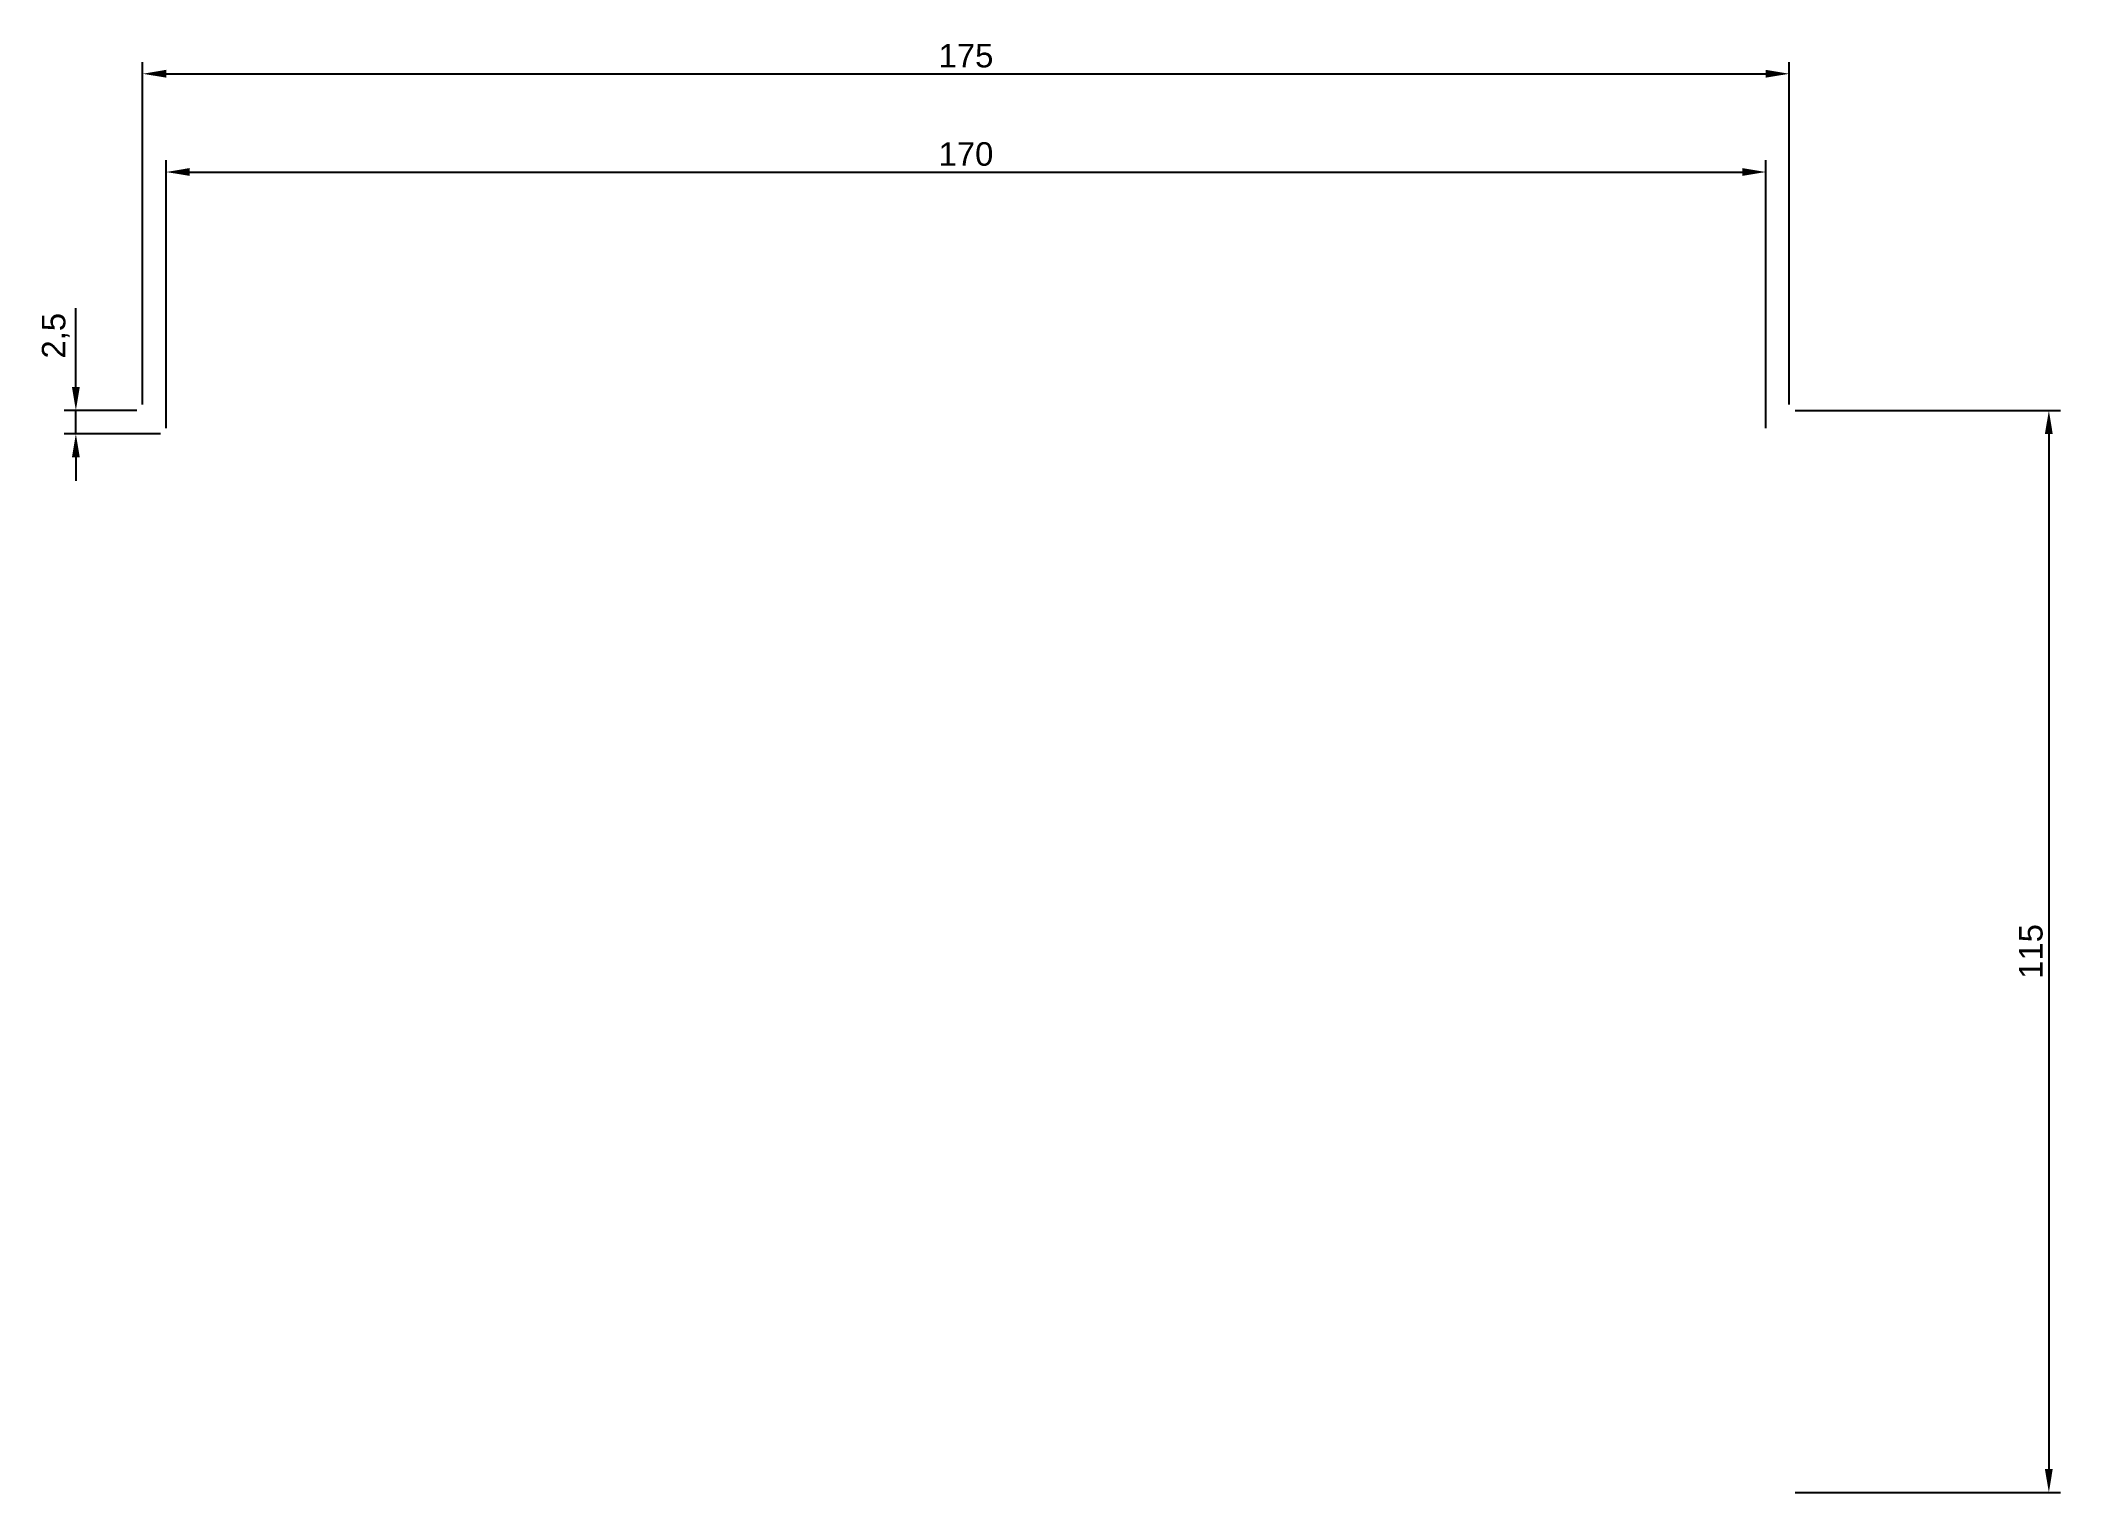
# Model space of a CAD drawing. Header units: millimetres. Extents: x -8 to 206, y 2 to 157.
import ezdxf

# ---------------------------------------------------------------- set-up
doc = ezdxf.new("R2010")
doc.units = ezdxf.units.MM
doc.styles.get("Standard").update_dxf_attribs({"font": 'arial.ttf'})
doc.dimstyles.new('ISO-25', dxfattribs={"dimtxt": 2.5, "dimasz": 2.5, "dimexe": 1.25, "dimexo": 0.625, "dimtad": 1, "dimtxsty": 'Standard', "dimcen": 2.5, "dimadec": 0, "dimazin": 0, "dimtfac": 1, "dimtmove": 0, "dimatfit": 3, "dimfxl": 1, "dimarcsym": 0})

# ---------------------------------------------------------------- blocks, each defined once
blk = doc.blocks.new('*D1')
at = {"color": 0, "lineweight": -2, "transparency": 16777216}
for p, q in [((5, 115.62), (5, 144.08)), ((175, 115.62), (175, 144.08)), ((7.5, 142.83), (172.5, 142.83))]:
    blk.add_line(p, q, dxfattribs=at)
at = {"color": 0, "transparency": 16777216}
for points in [[(7.5, 143.25), (7.5, 142.42), (5, 142.83)], [(172.5, 143.25), (172.5, 142.42), (175, 142.83)]]:
    blk.add_solid(points, dxfattribs=at)
at = {"layer": 'Defpoints', "color": 0, "transparency": 16777216}
for p in [(175, 142.83), (5, 115, 2.5), (175, 115, 2.5)]:
    blk.add_point(p, dxfattribs=at)
at = {"color": 0, "transparency": 16777216, "insert": (90, 144.73), "char_height": 2.5, "attachment_point": 5}
blk.add_mtext('170', dxfattribs=at)
blk = doc.blocks.new('*D2')
at = {"color": 0, "lineweight": -2, "transparency": 16777216}
for p, q in [((-4.6, 120), (-4.6, 128.36)), ((1.88, 117.5), (-5.85, 117.5)), ((-4.6, 115), (-4.6, 117.5)), ((4.38, 115), (-5.85, 115)), ((-4.6, 112.5), (-4.6, 110))]:
    blk.add_line(p, q, dxfattribs=at)
at = {"color": 0, "transparency": 16777216}
for points in [[(-5.02, 120), (-4.18, 120), (-4.6, 117.5)], [(-5.02, 112.5), (-4.18, 112.5), (-4.6, 115)]]:
    blk.add_solid(points, dxfattribs=at)
at = {"layer": 'Defpoints', "color": 0, "transparency": 16777216}
for p in [(-4.6, 117.5), (2.5, 117.5, 25), (5, 115, 25)]:
    blk.add_point(p, dxfattribs=at)
at = {"color": 0, "transparency": 16777216, "insert": (-6.73, 125.43), "char_height": 2.5, "attachment_point": 5, "rotation": 90}
blk.add_mtext('2,5', dxfattribs=at)
blk = doc.blocks.new('*D3')
at = {"color": 0, "lineweight": -2, "transparency": 16777216}
for p, q in [((2.5, 118.12), (2.5, 154.52)), ((5, 153.27), (175, 153.27)), ((177.5, 118.12), (177.5, 154.52))]:
    blk.add_line(p, q, dxfattribs=at)
at = {"color": 0, "transparency": 16777216}
for points in [[(5, 153.69), (5, 152.86), (2.5, 153.27)], [(175, 153.69), (175, 152.86), (177.5, 153.27)]]:
    blk.add_solid(points, dxfattribs=at)
at = {"layer": 'Defpoints', "color": 0, "transparency": 16777216}
for p in [(177.5, 153.27), (2.5, 117.5, 25), (177.5, 117.5)]:
    blk.add_point(p, dxfattribs=at)
at = {"color": 0, "transparency": 16777216, "insert": (90, 155.18), "char_height": 2.5, "attachment_point": 5}
blk.add_mtext('175', dxfattribs=at)
blk = doc.blocks.new('*D4')
at = {"color": 0, "lineweight": -2, "transparency": 16777216}
for p, q in [((178.13, 117.5), (206.34, 117.5)), ((205.09, 115), (205.09, 5)), ((178.13, 2.5), (206.34, 2.5))]:
    blk.add_line(p, q, dxfattribs=at)
at = {"color": 0, "transparency": 16777216}
for points in [[(204.67, 115), (205.5, 115), (205.09, 117.5)], [(204.67, 5), (205.5, 5), (205.09, 2.5)]]:
    blk.add_solid(points, dxfattribs=at)
at = {"layer": 'Defpoints', "color": 0, "transparency": 16777216}
for p in [(177.5, 117.5), (177.5, 2.5), (205.09, 2.5)]:
    blk.add_point(p, dxfattribs=at)
at = {"color": 0, "transparency": 16777216, "insert": (203.19, 60), "char_height": 2.5, "attachment_point": 5, "rotation": 90}
blk.add_mtext('115', dxfattribs=at)

msp = doc.modelspace()

# ---------------------------------------------------------------- dimensions: what is measured, and where the dimension line sits
for base, p1, p2, picture, middle in [((177.5, 153.274), (2.5, 117.5, 25), (177.5, 117.5), '*D3', (90, 155.175)), ((175, 142.832), (5, 115, 2.5), (175, 115, 2.5), '*D1', (90, 144.734))]:
    dim = msp.add_linear_dim(base=base, p1=p1, p2=p2, dimstyle='ISO-25')
    dim.commit()
    dim.dimension.update_dxf_attribs({"geometry": picture, "text_midpoint": middle})
for base, p1, p2, picture, middle in [((-4.6, 117.5), (5, 115, 25), (2.5, 117.5, 25), '*D2', (-6.727, 125.431)), ((205.087, 2.5), (177.5, 117.5), (177.5, 2.5), '*D4', (203.185, 60))]:
    dim = msp.add_linear_dim(base=base, p1=p1, p2=p2, angle=90, dimstyle='ISO-25')
    dim.commit()
    dim.dimension.update_dxf_attribs({"geometry": picture, "text_midpoint": middle})

doc.saveas('drawing.dxf')
